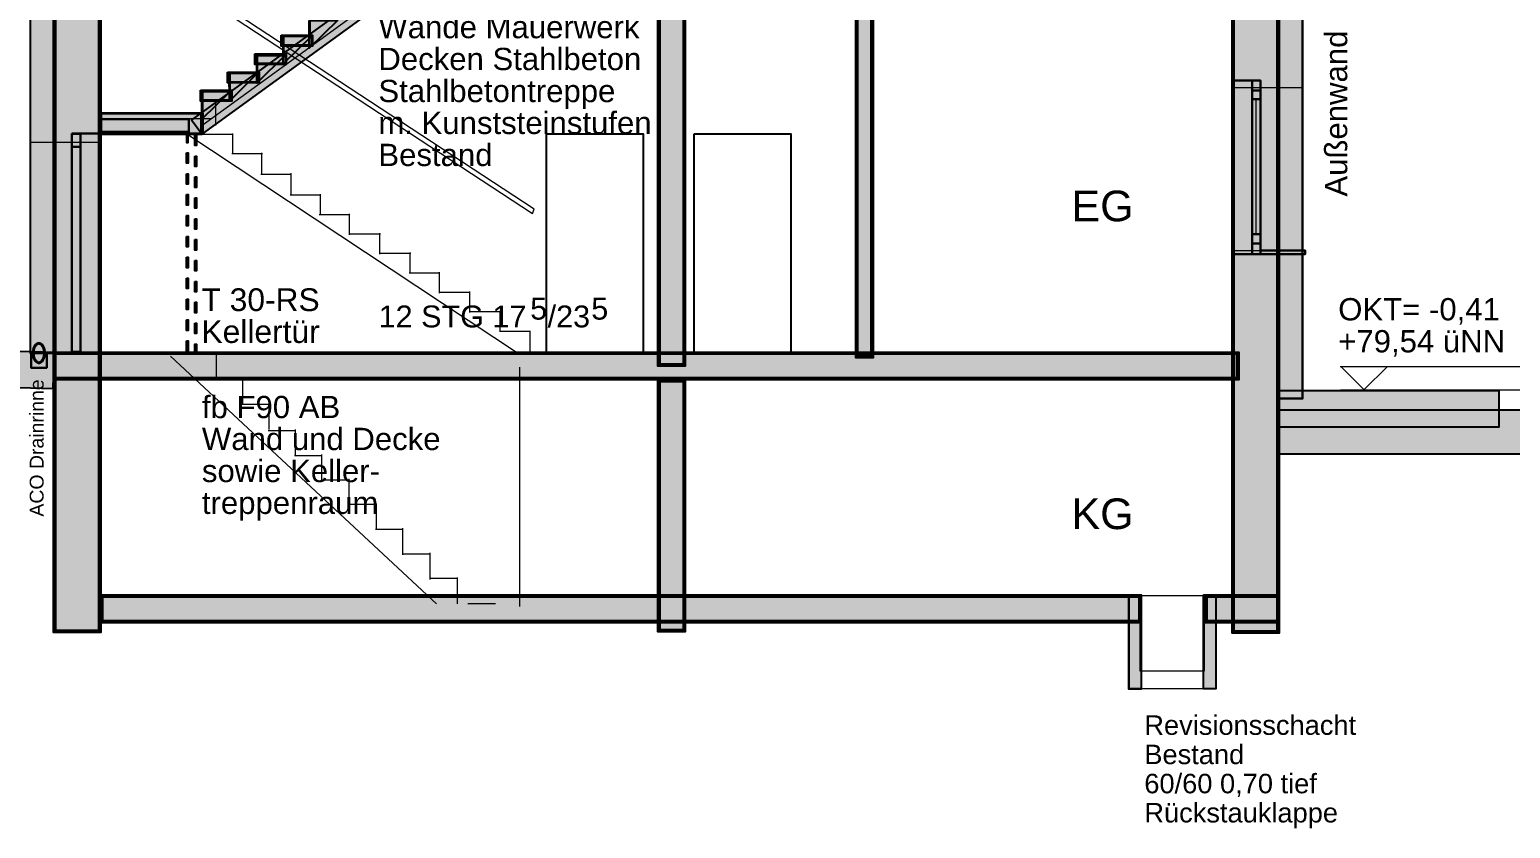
# Model space of a CAD drawing. Header units: millimetres. Extents: x 7 to 41668, y 3977 to 28530.
# Drawn here: x 18826 to 32336, y 4274 to 11560 of the extents above; entities that cross this region are included whole.
import ezdxf

# ---------------------------------------------------------------- set-up
doc = ezdxf.new("R2010")
doc.units = ezdxf.units.MM
doc.header["$LTSCALE"] = 50
doc.linetypes.add('PDF_112-9_84-7_0-0_0-0', pattern=[197.6, 112.9, -84.7, 0, 0])
for name, color, linetype in [('00_Wand_Bestand', 7, 'Continuous'), ('01_Daemmung_neu', 9, 'Continuous'), ('02_Grundstuecksgrenze', 8, 'Continuous'), ('05_Linien_stark', 7, 'Continuous'), ('06_Linien_fein', 3, 'Continuous'), ('07_Bemassung', 6, 'Continuous'), ('10_Text', 7, 'Continuous')]:
    doc.layers.add(name, color=color, linetype=linetype)
doc.styles.add('PLAN', font='arial.ttf')

msp = doc.modelspace()

# ---------------------------------------------------------------- hatches: boundary and pattern name
at = {"layer": '00_Wand_Bestand'}
for points in [[(29796, 18084), (30226, 18084), (30226, 6056), (29796, 6056)], [(19045, 16690), (19475, 16690), (19475, 6062), (19045, 6062)], [(22296, 12183), (22390, 12053), (20397, 10606), (20303, 10735)], [(24558, 11984), (24808, 11984), (24808, 8490), (24558, 8490)], [(26363, 11987), (26523, 11987), (26523, 8565), (26363, 8565)], [(21377, 11645), (21635, 11644), (21378, 11391)], [(21121, 11509), (21407, 11509), (21407, 11410), (21121, 11410)], [(21138, 11500), (21396, 11499), (21139, 11247)], [(20882, 11340), (21168, 11340), (21168, 11242), (20882, 11242)], [(20898, 11325), (21156, 11325), (20899, 11072)], [(20633, 11173), (20919, 11173), (20919, 11074), (20633, 11074)], [(20648, 11162), (20906, 11162), (20649, 10909)], [(20384, 11007), (20670, 11007), (20670, 10908), (20384, 10908)], [(20397, 10997), (20655, 10996), (20398, 10743)], [(19472, 10801), (20398, 10801), (20398, 10604), (19472, 10604)], [(19044, 8619), (29857, 8619), (29857, 8365), (19044, 8365)], [(24558, 8368), (24808, 8368), (24808, 6066), (24558, 6066)], [(19474, 6403), (28966, 6403), (28966, 6149), (19474, 6149)], [(28856, 6403), (28968, 6403), (28968, 5545), (28856, 5545)], [(29536, 6403), (29648, 6403), (29648, 5546), (29536, 5546)], [(29549, 6403), (30226, 6403), (30226, 6149), (29549, 6149)]]:
    msp.add_hatch(color=7, dxfattribs=at).paths.add_polyline_path(points)
at = {"layer": '01_Daemmung_neu'}
for points in [[(30216, 18089), (30438, 18089), (30438, 8192), (30216, 8192)], [(18833, 16706), (19056, 16706), (19056, 8605), (18833, 8605)]]:
    msp.add_hatch(color=7, dxfattribs=at).paths.add_polyline_path(points)
at = {"layer": '02_Grundstuecksgrenze'}
for points in [[(5637, 9015), (19047, 8617), (19037, 8285), (5627, 8683)], [(30224, 8267), (32229, 8267), (32229, 7934), (30224, 7934)], [(30226, 8093), (41288, 8093), (41288, 7689), (30226, 7689)]]:
    msp.add_hatch(color=7, dxfattribs=at).paths.add_polyline_path(points)

# ---------------------------------------------------------------- linework, layer by layer
at = {"layer": '00_Wand_Bestand'}
for points in [[(29796, 18084), (30226, 18084), (30226, 6056), (29796, 6056)], [(19045, 16690), (19475, 16690), (19475, 6062), (19045, 6062)], [(22296, 12183), (22390, 12053), (20397, 10606), (20303, 10735)], [(24558, 11984), (24808, 11984), (24808, 8490), (24558, 8490)], [(26363, 11987), (26523, 11987), (26523, 8565), (26363, 8565)], [(21377, 11645), (21635, 11644), (21378, 11391)], [(21121, 11509), (21407, 11509), (21407, 11410), (21121, 11410)], [(21138, 11500), (21396, 11499), (21139, 11247)], [(20882, 11340), (21168, 11340), (21168, 11242), (20882, 11242)], [(20898, 11325), (21156, 11325), (20899, 11072)], [(20633, 11173), (20919, 11173), (20919, 11074), (20633, 11074)], [(20648, 11162), (20906, 11162), (20649, 10909)], [(20384, 11007), (20670, 11007), (20670, 10908), (20384, 10908)], [(20397, 10997), (20655, 10996), (20398, 10743)], [(19472, 10801), (20398, 10801), (20398, 10604), (19472, 10604)], [(19044, 8619), (29857, 8619), (29857, 8365), (19044, 8365)], [(24558, 8368), (24808, 8368), (24808, 6066), (24558, 6066)], [(19474, 6403), (28966, 6403), (28966, 6149), (19474, 6149)], [(28856, 6403), (28968, 6403), (28968, 5545), (28856, 5545)], [(29536, 6403), (29648, 6403), (29648, 5546), (29536, 5546)], [(29549, 6403), (30226, 6403), (30226, 6149), (29549, 6149)]]:
    msp.add_lwpolyline(points, close=True, dxfattribs=at)
at = {"layer": '01_Daemmung_neu'}
for points in [[(30216, 18089), (30438, 18089), (30438, 8192), (30216, 8192)], [(18833, 16706), (19056, 16706), (19056, 8605), (18833, 8605)]]:
    msp.add_lwpolyline(points, close=True, dxfattribs=at)
at = {"layer": '02_Grundstuecksgrenze'}
for points in [[(5637, 9015), (19047, 8617), (19037, 8285), (5627, 8683)], [(30224, 8267), (32229, 8267), (32229, 7934), (30224, 7934)], [(30226, 8093), (41288, 8093), (41288, 7689), (30226, 7689)]]:
    msp.add_lwpolyline(points, close=True, dxfattribs=at)
at = {"layer": '05_Linien_stark', "lineweight": 15}
for p, q in [((21386, 11687), (21386, 11507)), ((21392, 11501), (21140, 11501)), ((21146, 11508), (21146, 11328)), ((21152, 11332), (20900, 11332)), ((20905, 11339), (20905, 11158)), ((20902, 11165), (20650, 11165)), ((20656, 11172), (20656, 10992)), ((20653, 10999), (20401, 10999)), ((20407, 11006), (20407, 10826)), ((30017, 9690), (30017, 10929)), ((20479, 10747), (20227, 10747)), ((30784, 8487), (32783, 8487)), ((31002, 8274), (30789, 8488)), ((31003, 8276), (31211, 8484)), ((30787, 8275), (32782, 8275))]:
    msp.add_line(p, q, dxfattribs=at)
at = {"layer": '05_Linien_stark', "lineweight": 18}
for points in [[(18838, 18151), (19051, 18151), (19051, 8609), (18838, 8609)], [(30220, 18085), (30434, 18085), (30434, 8197), (30220, 8197)], [(18838, 16702), (19051, 16702), (19051, 8609), (18838, 8609)], [(29800, 11033), (30435, 11033), (30435, 9542), (29800, 9542)], [(18836, 10533), (19470, 10533), (19470, 8614), (18836, 8614)], [(28858, 6398), (29649, 6398), (29649, 5546), (28858, 5546)], [(28860, 6398), (28964, 6398), (28964, 5550), (28860, 5550)], [(28958, 6398), (29541, 6398), (29541, 5707), (28958, 5707)], [(29540, 6398), (29644, 6398), (29644, 5551), (29540, 5551)]]:
    msp.add_lwpolyline(points, close=True, dxfattribs=at)
at = {"layer": '05_Linien_stark', "lineweight": 50}
for points in [[(29807, 18072), (30214, 18072), (30214, 6068), (29807, 6068)], [(19057, 16678), (19464, 16678), (19464, 6074), (19057, 6074)], [(19055, 8608), (29846, 8608), (29846, 8377), (19055, 8377)], [(24570, 8356), (24797, 8356), (24797, 6078), (24570, 6078)], [(19486, 6392), (28955, 6392), (28955, 6161), (19486, 6161)], [(29561, 6392), (30214, 6392), (30214, 6161), (29561, 6161)]]:
    msp.add_lwpolyline(points, close=True, dxfattribs=at)
at = {"layer": '05_Linien_stark', "lineweight": 15}
msp.add_lwpolyline([(20442, 11885), (20427, 11845), (23415, 9884), (23430, 9923)], close=True, dxfattribs=at)
at = {"layer": '05_Linien_stark', "lineweight": 30}
for points in [[(21129, 11501), (21399, 11501), (21399, 11418), (21129, 11418)], [(20890, 11332), (21160, 11332), (21160, 11250), (20890, 11250)], [(20641, 11165), (20911, 11165), (20911, 11082), (20641, 11082)], [(29804, 11095), (30056, 11095), (30056, 9512), (29804, 9512)], [(29981, 11095), (30056, 11095), (30056, 9511), (29981, 9511)], [(20392, 10999), (20662, 10999), (20662, 10916), (20392, 10916)], [(29981, 11006), (30056, 11006), (30056, 9610), (29981, 9610)], [(29981, 10925), (30057, 10925), (30057, 9693), (29981, 9693)], [(19467, 10745), (20279, 10745), (20279, 10628), (19467, 10628)], [(19480, 10794), (20390, 10794), (20390, 10612), (19480, 10612)], [(19212, 10613), (19467, 10613), (19467, 8611), (19212, 8611)], [(19212, 10611), (19289, 10611), (19289, 8620), (19212, 8620)], [(19212, 10490), (19289, 10490), (19289, 8617), (19212, 8617)], [(30055, 9547), (30463, 9547), (30463, 9511), (30055, 9511)]]:
    msp.add_lwpolyline(points, close=True, dxfattribs=at)
at = {"layer": '05_Linien_stark', "lineweight": 25}
for points in [[(23542, 10610), (24424, 10610), (24424, 8615), (23542, 8615)], [(24890, 10610), (25772, 10610), (25772, 8615), (24890, 8615)]]:
    msp.add_lwpolyline(points, close=True, dxfattribs=at)
at = {"layer": '06_Linien_fein', "linetype": 'PDF_112-9_84-7_0-0_0-0', "lineweight": 15}
for p, q in [((20521, 10907), (20521, 10685)), ((20416, 10794), (20155, 10794)), ((20410, 10799), (20410, 10609)), ((20403, 10608), (20682, 10608)), ((20676, 10614), (20676, 10423)), ((20670, 10429), (20950, 10429)), ((20943, 10436), (20943, 10245)), ((20936, 10243), (21216, 10243)), ((21209, 10250), (21209, 10059)), ((21203, 10053), (21482, 10053)), ((21476, 10060), (21476, 9869)), ((21469, 9873), (21749, 9873)), ((21743, 9880), (21743, 9689)), ((21746, 9696), (22026, 9696)), ((22019, 9704), (22019, 9513)), ((22023, 9521), (22303, 9521)), ((22296, 9528), (22296, 9337)), ((22289, 9342), (22569, 9342)), ((22563, 9349), (22563, 9157)), ((22566, 9165), (22846, 9165)), ((22840, 9172), (22840, 8981)), ((22844, 8989), (23123, 8989)), ((23117, 8996), (23117, 8805)), ((23117, 8810), (23397, 8810)), ((23389, 8812), (23389, 8621)), ((20113, 8583), (22539, 6321)), ((20323, 8607), (20557, 8607)), ((20528, 8619), (20528, 8372)), ((20523, 8382), (20775, 8382)), ((20769, 8390), (20769, 8148)), ((20763, 8145), (21015, 8145)), ((21009, 8155), (21009, 7913)), ((21003, 7904), (21255, 7904)), ((21249, 7913), (21249, 7671)), ((21243, 7676), (21495, 7676)), ((21489, 7686), (21489, 7443)), ((21492, 7452), (21744, 7452)), ((21738, 7462), (21738, 7220)), ((21741, 7230), (21993, 7230)), ((21988, 7239), (21988, 6997)), ((21981, 7002), (22233, 7002)), ((22228, 7012), (22228, 6769)), ((22231, 6778), (22483, 6778)), ((22478, 6787), (22478, 6545)), ((22481, 6555), (22733, 6555)), ((22727, 6564), (22727, 6322)), ((22824, 6326), (23076, 6326))]:
    msp.add_line(p, q, dxfattribs=at)
at = {"layer": '06_Linien_fein', "lineweight": 9}
msp.add_line((23299, 6298), (23299, 8480), dxfattribs=at)
at = {"layer": '06_Linien_fein'}
for points in [[(18911, 8704), (18916, 8704), (18921, 8703), (18926, 8701), (18931, 8698), (18935, 8694), (18940, 8690), (18944, 8685), (18947, 8680), (18951, 8674), (18954, 8667), (18957, 8660), (18959, 8653), (18961, 8645), (18963, 8637), (18964, 8628), (18965, 8619), (18965, 8610), (18965, 8601), (18964, 8592), (18963, 8584), (18961, 8576), (18959, 8568), (18957, 8560), (18954, 8553), (18951, 8547), (18947, 8541), (18944, 8535), (18940, 8530), (18935, 8526), (18931, 8523), (18926, 8520), (18921, 8518), (18916, 8516), (18911, 8516), (18906, 8516), (18901, 8518), (18896, 8520), (18891, 8523), (18887, 8526), (18882, 8530), (18878, 8535), (18875, 8541), (18871, 8547), (18868, 8553), (18865, 8560), (18863, 8568), (18861, 8576), (18859, 8584), (18858, 8592), (18857, 8601), (18857, 8610), (18857, 8619), (18858, 8628), (18859, 8637), (18861, 8645), (18863, 8653), (18865, 8660), (18868, 8667), (18871, 8674), (18875, 8680), (18878, 8685), (18882, 8690), (18887, 8694), (18891, 8698), (18896, 8701), (18901, 8703), (18906, 8704)], [(18911, 8696), (18916, 8695), (18920, 8694), (18924, 8692), (18928, 8689), (18932, 8685), (18936, 8681), (18942, 8672), (18947, 8662), (18951, 8650), (18953, 8638), (18955, 8624), (18956, 8610), (18955, 8596), (18953, 8583), (18951, 8570), (18947, 8559), (18942, 8548), (18936, 8540), (18932, 8535), (18928, 8532), (18924, 8529), (18920, 8527), (18916, 8525), (18911, 8525), (18906, 8525), (18902, 8527), (18898, 8529), (18894, 8532), (18890, 8535), (18886, 8540), (18880, 8548), (18875, 8559), (18871, 8570), (18869, 8583), (18867, 8596), (18866, 8610), (18867, 8624), (18869, 8638), (18871, 8650), (18875, 8662), (18880, 8672), (18886, 8681), (18890, 8685), (18894, 8689), (18898, 8692), (18902, 8694), (18906, 8695)]]:
    msp.add_lwpolyline(points, close=True, dxfattribs=at)
at = {"layer": '07_Bemassung', "lineweight": 15}
msp.add_line((22269, 12045), (20408, 10693), dxfattribs=at)
at = {"layer": '07_Bemassung', "linetype": 'PDF_112-9_84-7_0-0_0-0', "lineweight": 15}
msp.add_line((20250, 10616), (23297, 8599), dxfattribs=at)
at = {"layer": '07_Bemassung', "lineweight": 50}
for points in [[(24570, 11972), (24797, 11972), (24797, 8501), (24570, 8501)], [(26374, 11975), (26511, 11975), (26511, 8576), (26374, 8576)]]:
    msp.add_lwpolyline(points, close=True, dxfattribs=at)
at = {"layer": '07_Bemassung'}
for points in [[(20283, 10627), (20256, 10627), (20256, 10531), (20272, 10531), (20272, 10611), (20283, 10611)], [(20333, 10597), (20349, 10597), (20349, 10502), (20333, 10502)], [(20256, 10436), (20272, 10436), (20272, 10341), (20256, 10341)], [(20333, 10407), (20349, 10407), (20349, 10312), (20333, 10312)], [(20256, 10246), (20272, 10246), (20272, 10150), (20256, 10150)], [(20333, 10216), (20349, 10216), (20349, 10121), (20333, 10121)], [(20256, 10055), (20272, 10055), (20272, 9960), (20256, 9960)], [(20333, 10026), (20349, 10026), (20349, 9931), (20333, 9931)], [(20256, 9865), (20272, 9865), (20272, 9769), (20256, 9769)], [(20333, 9835), (20349, 9835), (20349, 9740), (20333, 9740)], [(20256, 9674), (20272, 9674), (20272, 9579), (20256, 9579)], [(20333, 9645), (20349, 9645), (20349, 9550), (20333, 9550)], [(20256, 9484), (20272, 9484), (20272, 9388), (20256, 9388)], [(20333, 9454), (20349, 9454), (20349, 9359), (20333, 9359)], [(20256, 9293), (20272, 9293), (20272, 9198), (20256, 9198)], [(20333, 9264), (20349, 9264), (20349, 9169), (20333, 9169)], [(20256, 9103), (20272, 9103), (20272, 9007), (20256, 9007)], [(20333, 9073), (20349, 9073), (20349, 8978), (20333, 8978)], [(20256, 8912), (20272, 8912), (20272, 8817), (20256, 8817)], [(20333, 8883), (20349, 8883), (20349, 8788), (20333, 8788)], [(20256, 8722), (20272, 8722), (20272, 8626), (20256, 8626)], [(20349, 8610), (20336, 8610), (20336, 8613), (20333, 8610), (20333, 8692), (20349, 8692)]]:
    msp.add_lwpolyline(points, close=True, dxfattribs=at)
at = {"layer": '07_Bemassung', "lineweight": 30}
msp.add_lwpolyline([(18839, 8613), (18983, 8613), (18983, 8476), (18839, 8476)], close=True, dxfattribs=at)

# ---------------------------------------------------------------- texts
at = {"layer": '07_Bemassung', "style": 'PLAN'}
msp.add_text('5', height=200, dxfattribs=at).set_placement((23393, 8915))
at = {"layer": '10_Text', "style": 'PLAN'}
for s, height, p in [('Wände Mauerwerk', 203.2, (22008, 11482)), ('Decken Stahlbeton', 203.2, (22008, 11191)), ('Stahlbetontreppe', 203.2, (22008, 10899)), ('m. Kunststeinstufen', 203.2, (22008, 10608)), ('Bestand', 203.2, (22008, 10316)), ('EG', 279.5, (28333, 9812)), ('T 30-RS', 207.4, (20394, 8993)), ('/23', 199.7, (23552, 8844)), ('5', 200, (23950, 8915)), ('OKT= -0,41', 203.2, (30765, 8908)), ('Kellertür', 207.4, (20394, 8702)), ('12 STG 17', 199.7, (22010, 8844)), ('+79,54 üNN', 203.2, (30765, 8616)), ('fb F90 AB', 203.2, (20398, 8016)), ('Wand und Decke', 203.2, (20398, 7725)), ('sowie Keller-', 203.2, (20398, 7433)), ('treppenraum', 203.2, (20398, 7142)), ('KG', 279.5, (28333, 7004)), ('Revisionsschacht', 177.8, (28996, 5127)), ('Bestand', 177.8, (28996, 4860)), ('60/60 0,70 tief', 177.8, (28996, 4594)), ('Rückstauklappe', 177.8, (28996, 4328))]:
    msp.add_text(s, height=height, dxfattribs=at).set_placement(p)
for s, height, p in [('Außenwand', 203.2, (30847, 10037)), ('ACO Drainrinne', 127, (18954, 7118))]:
    msp.add_text(s, height=height, rotation=90, dxfattribs=at).set_placement(p)

doc.saveas('drawing.dxf')
